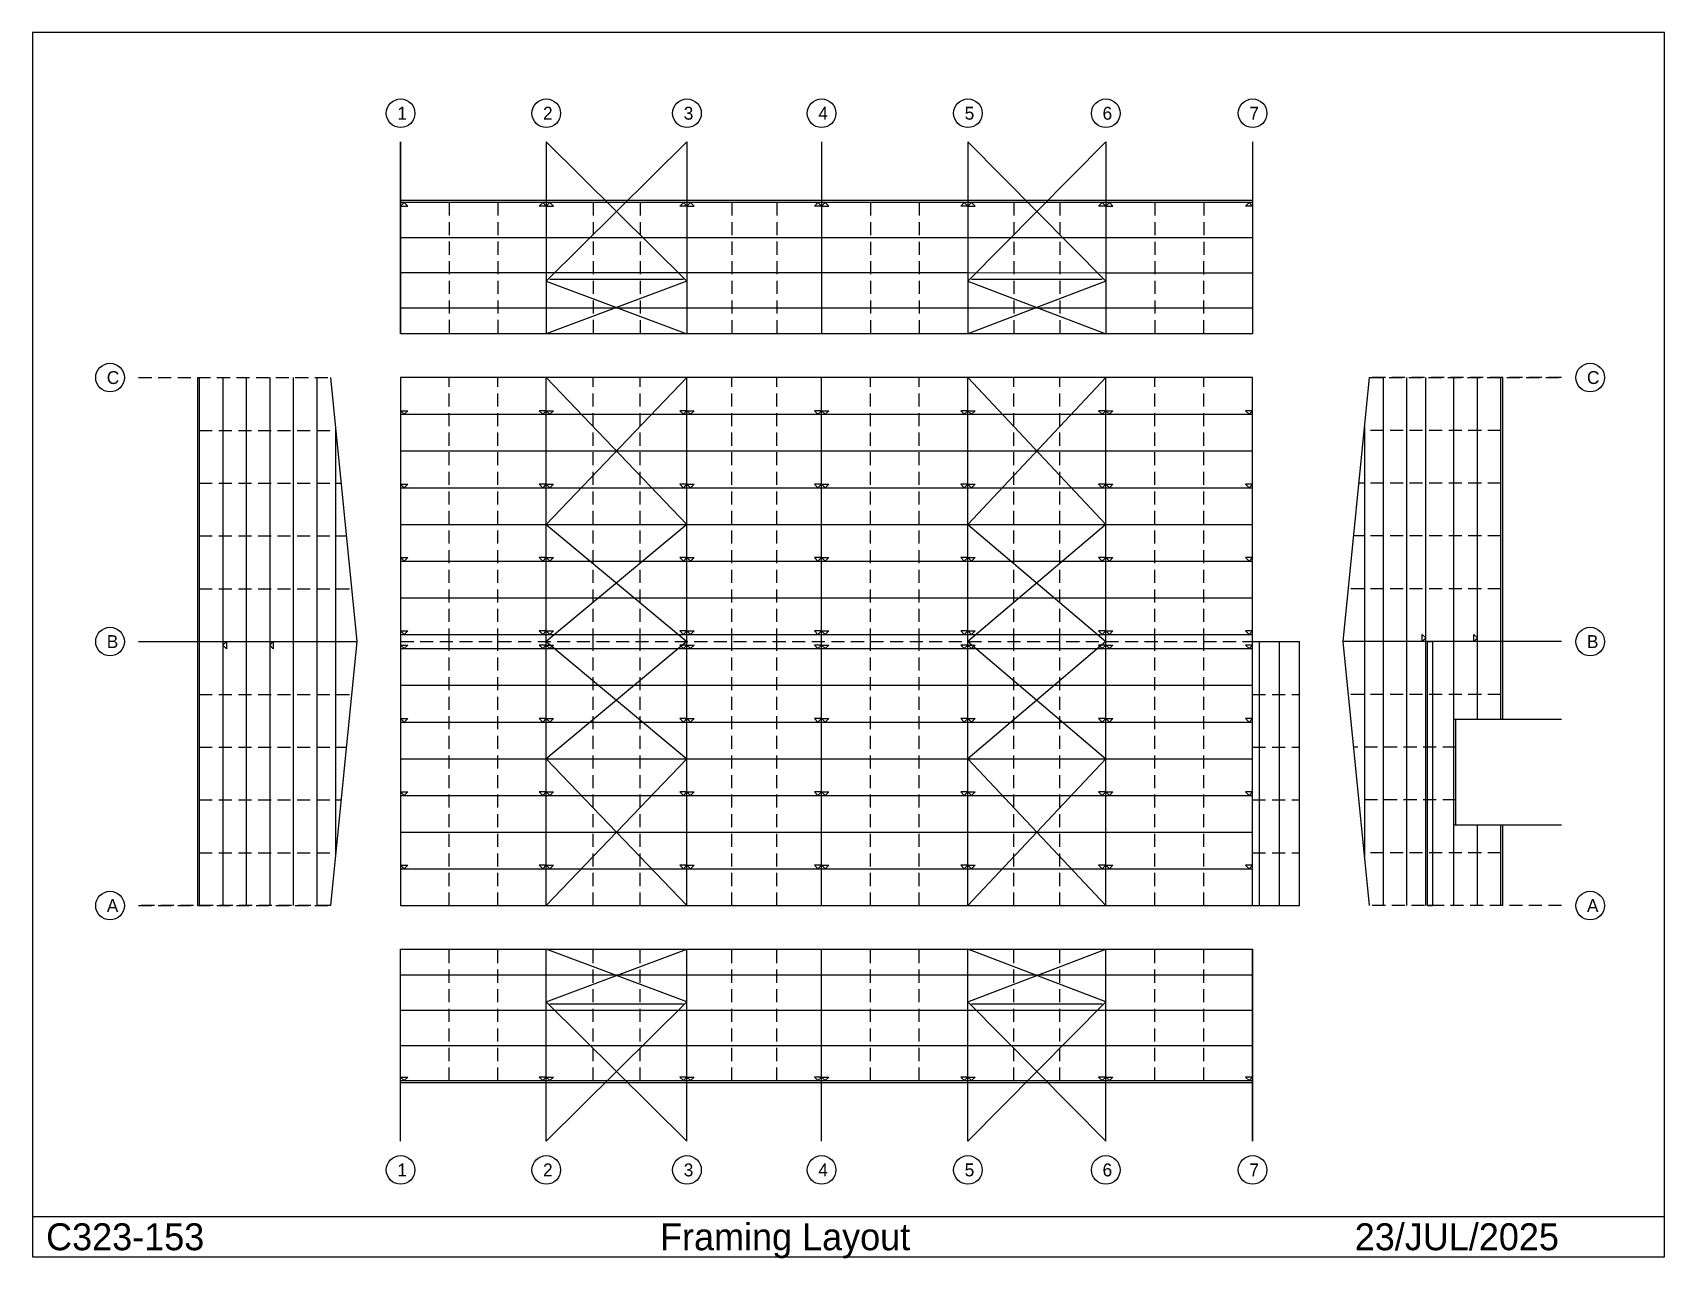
# Model space of a CAD drawing. Extents: x -1306 to 4483, y -1251 to 3096.
import ezdxf

# ---------------------------------------------------------------- set-up
doc = ezdxf.new("R2010")
doc.units = 0
doc.linetypes.add('CONTIN', pattern=[0])
doc.linetypes.add('DASHED', pattern=[69.46, 46.31, -23.15])
doc.layers.get('0').update_dxf_attribs({"linetype": 'CONTIN'})
for name, color, linetype in [('1', 7, 'CONTIN'), ('29', 3, 'DASHED'), ('5', 5, 'DASHED'), ('8', 5, 'DASHED')]:
    doc.layers.add(name, color=color, linetype=linetype)

msp = doc.modelspace()

# ---------------------------------------------------------------- linework, layer by layer
for p, q in [((4483.242, 3095.6), (-1305.505, 3095.6)), ((-1305.505, 3095.6), (-1305.505, -1245.96)), ((4483.242, -1245.96), (4483.242, 3095.6)), ((0, 1742.304), (0, 1742.304)), ((0, 1742.304), (516.667, 1742.304)), ((516.667, 1742.304), (1015.833, 1742.304)), ((1015.833, 1742.304), (1493.333, 1742.304)), ((1493.333, 1742.304), (2012.5, 1742.304)), ((2012.5, 1742.304), (2501.667, 1742.304)), ((2501.667, 1742.304), (3022.5, 1742.304)), ((3022.5, 1742.304), (3022.5, 1742.304)), ((0, 1612.107), (0, 1612.107)), ((0, 1612.107), (516.667, 1612.107)), ((516.667, 1612.107), (1015.833, 1612.107)), ((1015.833, 1612.107), (1493.333, 1612.107)), ((1493.333, 1612.107), (2012.5, 1612.107)), ((2012.5, 1612.107), (2501.667, 1612.107)), ((2501.667, 1612.107), (3022.5, 1612.107)), ((3022.5, 1612.107), (3022.5, 1612.107)), ((0, 1481.911), (0, 1481.911)), ((0, 1481.911), (516.667, 1481.911)), ((516.667, 1481.911), (1015.833, 1481.911)), ((1015.833, 1481.911), (1493.333, 1481.911)), ((1493.333, 1481.911), (2012.5, 1481.911)), ((2012.5, 1481.911), (2501.667, 1481.911)), ((2501.667, 1481.911), (3022.5, 1481.911)), ((3022.5, 1481.911), (3022.5, 1481.911)), ((0, 1351.715), (0, 1351.715)), ((0, 1351.715), (516.667, 1351.715)), ((516.667, 1351.715), (1015.833, 1351.715)), ((1015.833, 1351.715), (1493.333, 1351.715)), ((1493.333, 1351.715), (2012.5, 1351.715)), ((2012.5, 1351.715), (2501.667, 1351.715)), ((2501.667, 1351.715), (3022.5, 1351.715)), ((3022.5, 1351.715), (3022.5, 1351.715)), ((0, 1221.519), (0, 1221.519)), ((0, 1221.519), (516.667, 1221.519)), ((516.667, 1221.519), (1015.833, 1221.519)), ((1015.833, 1221.519), (1493.333, 1221.519)), ((1493.333, 1221.519), (2012.5, 1221.519)), ((2012.5, 1221.519), (2501.667, 1221.519)), ((2501.667, 1221.519), (3022.5, 1221.519)), ((3022.5, 1221.519), (3022.5, 1221.519)), ((0, 1091.322), (0, 1091.322)), ((0, 1091.322), (516.667, 1091.322)), ((516.667, 1091.322), (1015.833, 1091.322)), ((1015.833, 1091.322), (1493.333, 1091.322)), ((1493.333, 1091.322), (2012.5, 1091.322)), ((2012.5, 1091.322), (2501.667, 1091.322)), ((2501.667, 1091.322), (3022.5, 1091.322)), ((3022.5, 1091.322), (3022.5, 1091.322)), ((0, 961.126), (0, 961.126)), ((0, 961.126), (516.667, 961.126)), ((516.667, 961.126), (1015.833, 961.126)), ((1015.833, 961.126), (1493.333, 961.126)), ((1493.333, 961.126), (2012.5, 961.126)), ((2012.5, 961.126), (2501.667, 961.126)), ((2501.667, 961.126), (3022.5, 961.126)), ((3022.5, 961.126), (3022.5, 961.126)), ((0, 911.374), (0, 911.374)), ((0, 911.374), (516.667, 911.374)), ((516.667, 911.374), (1015.833, 911.374)), ((1015.833, 911.374), (1493.333, 911.374)), ((1493.333, 911.374), (2012.5, 911.374)), ((2012.5, 911.374), (2501.667, 911.374)), ((2501.667, 911.374), (3022.5, 911.374)), ((3022.5, 911.374), (3022.5, 911.374)), ((0, 781.178), (0, 781.178)), ((0, 781.178), (516.667, 781.178)), ((516.667, 781.178), (1015.833, 781.178)), ((1015.833, 781.178), (1493.333, 781.178)), ((1493.333, 781.178), (2012.5, 781.178)), ((2012.5, 781.178), (2501.667, 781.178)), ((2501.667, 781.178), (3022.5, 781.178)), ((3022.5, 781.178), (3022.5, 781.178)), ((0, 650.981), (0, 650.981)), ((0, 650.981), (516.667, 650.981)), ((516.667, 650.981), (1015.833, 650.981)), ((1015.833, 650.981), (1493.333, 650.981)), ((1493.333, 650.981), (2012.5, 650.981)), ((2012.5, 650.981), (2501.667, 650.981)), ((2501.667, 650.981), (3022.5, 650.981)), ((3022.5, 650.981), (3022.5, 650.981)), ((0, 520.785), (0, 520.785)), ((0, 520.785), (516.667, 520.785)), ((516.667, 520.785), (1015.833, 520.785)), ((1015.833, 520.785), (1493.333, 520.785)), ((1493.333, 520.785), (2012.5, 520.785)), ((2012.5, 520.785), (2501.667, 520.785)), ((2501.667, 520.785), (3022.5, 520.785)), ((3022.5, 520.785), (3022.5, 520.785)), ((0, 390.589), (0, 390.589)), ((0, 390.589), (516.667, 390.589)), ((516.667, 390.589), (1015.833, 390.589)), ((1015.833, 390.589), (1493.333, 390.589)), ((1493.333, 390.589), (2012.5, 390.589)), ((2012.5, 390.589), (2501.667, 390.589)), ((2501.667, 390.589), (3022.5, 390.589)), ((3022.5, 390.589), (3022.5, 390.589)), ((0, 260.393), (0, 260.393)), ((0, 260.393), (516.667, 260.393)), ((516.667, 260.393), (1015.833, 260.393)), ((1015.833, 260.393), (1493.333, 260.393)), ((1493.333, 260.393), (2012.5, 260.393)), ((2012.5, 260.393), (2501.667, 260.393)), ((2501.667, 260.393), (3022.5, 260.393)), ((3022.5, 260.393), (3022.5, 260.393)), ((0, 130.196), (0, 130.196)), ((0, 130.196), (516.667, 130.196)), ((516.667, 130.196), (1015.833, 130.196)), ((1015.833, 130.196), (1493.333, 130.196)), ((1493.333, 130.196), (2012.5, 130.196)), ((2012.5, 130.196), (2501.667, 130.196)), ((2501.667, 130.196), (3022.5, 130.196)), ((3022.5, 130.196), (3022.5, 130.196)), ((-1305.505, -1102.689), (4483.242, -1102.689)), ((-1305.505, -1245.96), (4483.242, -1245.96))]:
    msp.add_line(p, q)
at = {"layer": '1'}
for p, q in [((-0.045, 2027.591), (0, 2708.424)), ((0, 2708.424), (-0.045, 2027.591)), ((516.667, 2708.39), (516.622, 2027.557)), ((1015.833, 2708.357), (516.634, 2214.224)), ((516.667, 2708.39), (1015.801, 2214.191)), ((1015.833, 2708.357), (1015.789, 2027.524)), ((1493.333, 2708.326), (1493.289, 2027.493)), ((2012.5, 2708.292), (2012.455, 2027.458)), ((2501.667, 2708.259), (2012.467, 2214.125)), ((2012.5, 2708.292), (2501.634, 2214.093)), ((2501.667, 2708.259), (2501.622, 2027.426)), ((3022.5, 2708.225), (3022.455, 2027.392)), ((3022.5, 2708.225), (3022.455, 2027.392)), ((12.686, 2493.424), (-0.015, 2480.724)), ((3022.486, 2499.892), (-0.014, 2500.091)), ((516.653, 2493.39), (-0.014, 2493.424)), ((12.686, 2493.424), (25.385, 2480.723)), ((503.953, 2493.391), (491.252, 2480.692)), ((503.953, 2493.391), (516.652, 2480.69)), ((529.353, 2493.389), (516.652, 2480.69)), ((1015.819, 2493.357), (516.653, 2493.39)), ((529.353, 2493.389), (542.052, 2480.688)), ((1003.119, 2493.358), (990.419, 2480.659)), ((1003.119, 2493.358), (1015.819, 2480.657)), ((1493.319, 2493.326), (1015.819, 2493.357)), ((1028.519, 2493.356), (1015.819, 2480.657)), ((1028.519, 2493.356), (1041.219, 2480.656)), ((1480.619, 2493.327), (1467.918, 2480.627)), ((1480.619, 2493.327), (1493.318, 2480.626)), ((1506.019, 2493.325), (1493.318, 2480.626)), ((2012.486, 2493.292), (1493.319, 2493.326)), ((1506.019, 2493.325), (1518.718, 2480.624)), ((1999.786, 2493.292), (1987.085, 2480.593)), ((1999.786, 2493.292), (2012.485, 2480.592)), ((2025.186, 2493.291), (2012.485, 2480.592)), ((2501.653, 2493.26), (2012.486, 2493.292)), ((2025.186, 2493.291), (2037.885, 2480.59)), ((2488.953, 2493.26), (2476.252, 2480.561)), ((2488.953, 2493.26), (2501.652, 2480.559)), ((2514.353, 2493.259), (2501.652, 2480.559)), ((3022.486, 2493.225), (2501.653, 2493.26)), ((2514.353, 2493.259), (2527.052, 2480.558)), ((3009.786, 2493.226), (2997.085, 2480.527)), ((3009.786, 2493.226), (3022.485, 2480.525)), ((-0.015, 2480.724), (25.385, 2480.723)), ((516.652, 2480.69), (491.252, 2480.692)), ((516.652, 2480.69), (542.052, 2480.688)), ((1015.819, 2480.657), (990.419, 2480.659)), ((1015.819, 2480.657), (1041.219, 2480.656)), ((1493.318, 2480.626), (1467.918, 2480.627)), ((1493.318, 2480.626), (1518.718, 2480.624)), ((2012.485, 2480.592), (1987.085, 2480.593)), ((2012.485, 2480.592), (2037.885, 2480.59)), ((2501.652, 2480.559), (2476.252, 2480.561)), ((2501.652, 2480.559), (2527.052, 2480.558)), ((3022.485, 2480.525), (2997.085, 2480.527)), ((516.644, 2368.39), (-0.022, 2368.424)), ((1015.811, 2368.357), (516.644, 2368.39)), ((1493.311, 2368.326), (1015.811, 2368.357)), ((2012.478, 2368.292), (1493.311, 2368.326)), ((2501.644, 2368.259), (2012.478, 2368.292)), ((3022.478, 2368.225), (2501.644, 2368.259)), ((516.636, 2243.39), (-0.03, 2243.424)), ((1015.801, 2214.191), (516.622, 2027.557)), ((516.634, 2214.224), (1015.789, 2027.524)), ((1015.803, 2243.357), (516.636, 2243.39)), ((1003.101, 2220.542), (529.335, 2220.573)), ((1493.303, 2243.326), (1015.803, 2243.357)), ((2012.469, 2243.292), (1493.303, 2243.326)), ((2501.634, 2214.093), (2012.455, 2027.458)), ((2012.467, 2214.125), (2501.622, 2027.426)), ((2501.636, 2243.259), (2012.469, 2243.292)), ((2488.935, 2220.444), (2025.168, 2220.474)), ((3022.469, 2243.225), (2501.636, 2243.259)), ((516.628, 2118.39), (-0.039, 2118.424)), ((1015.795, 2118.357), (516.628, 2118.39)), ((1493.294, 2118.326), (1015.795, 2118.357)), ((2012.461, 2118.292), (1493.294, 2118.326)), ((2501.628, 2118.259), (2012.461, 2118.292)), ((3022.461, 2118.225), (2501.628, 2118.259)), ((3022.455, 2027.392), (-0.045, 2027.591)), ((-721.017, 1872.5), (-721.017, 0)), ((-714.35, 1872.5), (-714.35, 936.25)), ((-631.017, 1872.5), (-631.017, 936.25)), ((-547.683, 1872.5), (-547.683, 936.25)), ((-464.35, 1872.5), (-464.35, 936.25)), ((-381.017, 1872.5), (-381.017, 936.25)), ((-297.683, 1872.5), (-297.683, 936.25)), ((-248.517, 1872.5), (-154.892, 936.25)), ((0, 1872.5), (0, 0)), ((3022.5, 1872.5), (0, 1872.5)), ((516.667, 0), (516.667, 1872.5)), ((516.667, 1872.5), (1015.833, 1351.715)), ((1015.833, 1872.5), (516.667, 1351.715)), ((1015.833, 0), (1015.833, 1872.5)), ((1493.333, 0), (1493.333, 1872.5)), ((2012.5, 0), (2012.5, 1872.5)), ((2012.5, 1872.5), (2501.667, 1351.715)), ((2501.667, 1872.5), (2012.5, 1351.715)), ((2501.667, 0), (2501.667, 1872.5)), ((3022.5, 0), (3022.5, 1872.5)), ((3344.058, 936.25), (3437.683, 1872.5)), ((3486.85, 936.25), (3486.85, 1872.5)), ((3570.184, 936.25), (3570.183, 1872.5)), ((3636.85, 936.25), (3636.85, 1872.5)), ((3736.85, 936.25), (3736.85, 1872.5)), ((3820.183, 936.25), (3820.183, 1872.5)), ((3903.517, 936.25), (3903.517, 1872.5)), ((3910.183, 659.833), (3910.183, 1872.5)), ((12.7, 1742.304), (0, 1755.004)), ((0, 1755.004), (25.4, 1755.004)), ((12.7, 1742.304), (25.4, 1755.004)), ((503.967, 1742.304), (491.267, 1755.004)), ((516.667, 1755.004), (491.267, 1755.004)), ((503.967, 1742.304), (516.667, 1755.004)), ((529.367, 1742.304), (516.667, 1755.004)), ((516.667, 1755.004), (542.067, 1755.004)), ((529.367, 1742.304), (542.067, 1755.004)), ((1003.133, 1742.304), (990.433, 1755.004)), ((1015.833, 1755.004), (990.433, 1755.004)), ((1003.133, 1742.304), (1015.833, 1755.004)), ((1028.533, 1742.304), (1015.833, 1755.004)), ((1015.833, 1755.004), (1041.233, 1755.004)), ((1028.533, 1742.304), (1041.233, 1755.004)), ((1480.633, 1742.304), (1467.933, 1755.004)), ((1493.333, 1755.004), (1467.933, 1755.004)), ((1480.633, 1742.304), (1493.333, 1755.004)), ((1506.033, 1742.304), (1493.333, 1755.004)), ((1493.333, 1755.004), (1518.733, 1755.004)), ((1506.033, 1742.304), (1518.733, 1755.004)), ((1999.8, 1742.304), (1987.1, 1755.004)), ((2012.5, 1755.004), (1987.1, 1755.004)), ((1999.8, 1742.304), (2012.5, 1755.004)), ((2025.2, 1742.304), (2012.5, 1755.004)), ((2012.5, 1755.004), (2037.9, 1755.004)), ((2025.2, 1742.304), (2037.9, 1755.004)), ((2488.967, 1742.304), (2476.267, 1755.004)), ((2501.667, 1755.004), (2476.267, 1755.004)), ((2488.967, 1742.304), (2501.667, 1755.004)), ((2514.367, 1742.304), (2501.667, 1755.004)), ((2501.667, 1755.004), (2527.067, 1755.004)), ((2514.367, 1742.304), (2527.067, 1755.004)), ((3009.801, 1742.304), (2997.101, 1755.004)), ((3022.5, 1755.004), (2997.101, 1755.004)), ((3009.801, 1742.304), (3022.5, 1755.004)), ((-231.017, 1697.501), (-231.017, 936.25)), ((3420.183, 936.25), (3420.183, 1697.501)), ((12.7, 1481.911), (0, 1494.611)), ((0, 1494.611), (25.4, 1494.611)), ((12.7, 1481.911), (25.4, 1494.611)), ((503.967, 1481.911), (491.267, 1494.611)), ((516.667, 1494.611), (491.267, 1494.611)), ((503.967, 1481.911), (516.667, 1494.611)), ((529.367, 1481.911), (516.667, 1494.611)), ((516.667, 1494.611), (542.067, 1494.611)), ((529.367, 1481.911), (542.067, 1494.611)), ((1003.133, 1481.911), (990.433, 1494.611)), ((1015.833, 1494.611), (990.433, 1494.611)), ((1003.133, 1481.911), (1015.833, 1494.611)), ((1028.533, 1481.911), (1015.833, 1494.611)), ((1015.833, 1494.611), (1041.233, 1494.611)), ((1028.533, 1481.911), (1041.233, 1494.611)), ((1480.633, 1481.911), (1467.933, 1494.611)), ((1493.333, 1494.611), (1467.933, 1494.611)), ((1480.633, 1481.911), (1493.333, 1494.611)), ((1506.033, 1481.911), (1493.333, 1494.611)), ((1493.333, 1494.611), (1518.733, 1494.611)), ((1506.033, 1481.911), (1518.733, 1494.611)), ((1999.8, 1481.911), (1987.1, 1494.611)), ((2012.5, 1494.611), (1987.1, 1494.611)), ((1999.8, 1481.911), (2012.5, 1494.611)), ((2025.2, 1481.911), (2012.5, 1494.611)), ((2012.5, 1494.611), (2037.9, 1494.611)), ((2025.2, 1481.911), (2037.9, 1494.611)), ((2488.967, 1481.911), (2476.267, 1494.611)), ((2501.667, 1494.611), (2476.267, 1494.611)), ((2488.967, 1481.911), (2501.667, 1494.611)), ((2514.367, 1481.911), (2501.667, 1494.611)), ((2501.667, 1494.611), (2527.067, 1494.611)), ((2514.367, 1481.911), (2527.067, 1494.611)), ((3009.8, 1481.911), (2997.1, 1494.611)), ((3022.5, 1494.611), (2997.1, 1494.611)), ((3009.8, 1481.911), (3022.5, 1494.611)), ((516.667, 1351.715), (1015.833, 936.25)), ((1015.833, 1351.715), (516.667, 936.25)), ((2012.5, 1351.715), (2501.667, 936.25)), ((2501.667, 1351.715), (2012.5, 936.25)), ((12.7, 1221.519), (0, 1234.219)), ((0, 1234.219), (25.4, 1234.219)), ((12.7, 1221.519), (25.4, 1234.219)), ((503.967, 1221.519), (491.267, 1234.219)), ((516.667, 1234.219), (491.267, 1234.219)), ((503.967, 1221.519), (516.667, 1234.219)), ((529.367, 1221.519), (516.667, 1234.219)), ((516.667, 1234.219), (542.067, 1234.219)), ((529.367, 1221.519), (542.067, 1234.219)), ((1003.133, 1221.519), (990.433, 1234.219)), ((1015.833, 1234.219), (990.433, 1234.219)), ((1003.133, 1221.519), (1015.833, 1234.219)), ((1028.533, 1221.519), (1015.833, 1234.219)), ((1015.833, 1234.219), (1041.233, 1234.219)), ((1028.533, 1221.519), (1041.233, 1234.219)), ((1480.633, 1221.519), (1467.933, 1234.219)), ((1493.333, 1234.219), (1467.933, 1234.219)), ((1480.633, 1221.519), (1493.333, 1234.219)), ((1506.033, 1221.519), (1493.333, 1234.219)), ((1493.333, 1234.219), (1518.733, 1234.219)), ((1506.033, 1221.519), (1518.733, 1234.219)), ((1999.8, 1221.519), (1987.1, 1234.219)), ((2012.5, 1234.219), (1987.1, 1234.219)), ((1999.8, 1221.519), (2012.5, 1234.219)), ((2025.2, 1221.519), (2012.5, 1234.219)), ((2012.5, 1234.219), (2037.9, 1234.219)), ((2025.2, 1221.519), (2037.9, 1234.219)), ((2488.967, 1221.519), (2476.267, 1234.219)), ((2501.667, 1234.219), (2476.267, 1234.219)), ((2488.967, 1221.519), (2501.667, 1234.219)), ((2514.367, 1221.519), (2501.667, 1234.219)), ((2501.667, 1234.219), (2527.067, 1234.219)), ((2514.367, 1221.519), (2527.067, 1234.219)), ((3009.8, 1221.519), (2997.1, 1234.219)), ((3022.5, 1234.219), (2997.1, 1234.219)), ((3009.8, 1221.519), (3022.5, 1234.219)), ((-929.35, 936.25), (-154.892, 936.25)), ((-714.35, 936.25), (-714.35, 0)), ((-631.017, 923.55), (-618.317, 936.25)), ((-631.017, 936.25), (-631.017, 0)), ((-618.317, 936.25), (-618.317, 910.85)), ((-547.683, 936.25), (-547.683, 0)), ((-464.35, 923.55), (-451.65, 936.25)), ((-464.35, 936.25), (-464.35, 0)), ((-451.65, 936.25), (-451.65, 910.85)), ((-381.017, 936.25), (-381.017, 0)), ((-297.683, 936.25), (-297.683, 0)), ((-154.892, 936.25), (-248.517, 0)), ((-231.017, 936.25), (-231.017, 174.999)), ((12.7, 961.126), (0, 973.826)), ((0, 973.826), (25.4, 973.826)), ((12.7, 961.126), (25.4, 973.826)), ((503.967, 961.126), (491.267, 973.826)), ((516.667, 973.826), (491.267, 973.826)), ((503.967, 961.126), (516.667, 973.826)), ((529.367, 961.126), (516.667, 973.826)), ((516.667, 973.826), (542.067, 973.826)), ((516.667, 936.25), (1015.833, 520.785)), ((1015.833, 936.25), (516.667, 520.785)), ((529.367, 961.126), (542.067, 973.826)), ((1003.133, 961.126), (990.433, 973.826)), ((1015.833, 973.826), (990.433, 973.826)), ((1003.133, 961.126), (1015.833, 973.826)), ((1028.533, 961.126), (1015.833, 973.826)), ((1015.833, 973.826), (1041.233, 973.826)), ((1028.533, 961.126), (1041.233, 973.826)), ((1480.633, 961.126), (1467.933, 973.826)), ((1493.333, 973.826), (1467.933, 973.826)), ((1480.633, 961.126), (1493.333, 973.826)), ((1506.033, 961.126), (1493.333, 973.826)), ((1493.333, 973.826), (1518.733, 973.826)), ((1506.033, 961.126), (1518.733, 973.826)), ((1999.8, 961.126), (1987.1, 973.826)), ((2012.5, 973.826), (1987.1, 973.826)), ((1999.8, 961.126), (2012.5, 973.826)), ((2025.2, 961.126), (2012.5, 973.826)), ((2012.5, 973.826), (2037.9, 973.826)), ((2012.5, 936.25), (2501.667, 520.785)), ((2501.667, 936.25), (2012.5, 520.785)), ((2025.2, 961.126), (2037.9, 973.826)), ((2488.967, 961.126), (2476.267, 973.826)), ((2501.667, 973.826), (2476.267, 973.826)), ((2488.967, 961.126), (2501.667, 973.826)), ((2514.367, 961.126), (2501.667, 973.826)), ((2501.667, 973.826), (2527.067, 973.826)), ((2514.367, 961.126), (2527.067, 973.826)), ((3009.8, 961.126), (2997.1, 973.826)), ((3022.5, 973.826), (2997.1, 973.826)), ((3009.8, 961.126), (3022.5, 973.826)), ((3022.5, 936.25), (3189.167, 936.25)), ((3047.5, 0), (3047.5, 936.25)), ((3118.333, 0), (3118.333, 936.25)), ((3189.167, 0), (3189.167, 936.25)), ((3437.684, 0), (3344.058, 936.25)), ((4118.517, 936.25), (3344.058, 936.25)), ((3420.183, 174.999), (3420.183, 936.25)), ((3486.85, 0), (3486.85, 936.25)), ((3570.184, 0), (3570.184, 936.25)), ((3636.85, 948.95), (3624.15, 961.65)), ((3624.15, 936.25), (3624.15, 961.65)), ((3636.85, 948.95), (3624.15, 936.25)), ((3636.85, 0), (3636.85, 936.25)), ((3643.517, 0), (3643.517, 936.25)), ((3643.517, 936.25), (3660.101, 936.25)), ((3660.101, 936.25), (3643.517, 936.25)), ((3660.101, 936.25), (3660.101, 0)), ((3736.85, 0), (3736.85, 936.25)), ((3820.183, 948.95), (3807.483, 961.65)), ((3807.483, 936.25), (3807.483, 961.65)), ((3820.183, 948.95), (3807.483, 936.25)), ((3820.183, 659.833), (3820.183, 936.25)), ((3903.517, 659.833), (3903.517, 936.25)), ((-631.017, 923.55), (-618.317, 910.85)), ((-464.35, 923.55), (-451.65, 910.85)), ((12.7, 911.374), (0, 924.074)), ((0, 924.074), (25.4, 924.074)), ((12.7, 911.374), (25.4, 924.074)), ((503.967, 911.374), (491.267, 924.074)), ((516.667, 924.074), (491.267, 924.074)), ((503.967, 911.374), (516.667, 924.074)), ((529.367, 911.374), (516.667, 924.074)), ((516.667, 924.074), (542.067, 924.074)), ((529.367, 911.374), (542.067, 924.074)), ((1003.133, 911.374), (990.433, 924.074)), ((1015.833, 924.074), (990.433, 924.074)), ((1003.133, 911.374), (1015.833, 924.074)), ((1028.533, 911.374), (1015.833, 924.074)), ((1015.833, 924.074), (1041.233, 924.074)), ((1028.533, 911.374), (1041.233, 924.074)), ((1480.633, 911.374), (1467.933, 924.074)), ((1493.333, 924.074), (1467.933, 924.074)), ((1480.633, 911.374), (1493.333, 924.074)), ((1506.033, 911.374), (1493.333, 924.074)), ((1493.333, 924.074), (1518.733, 924.074)), ((1506.033, 911.374), (1518.733, 924.074)), ((1999.8, 911.374), (1987.1, 924.074)), ((2012.5, 924.074), (1987.1, 924.074)), ((1999.8, 911.374), (2012.5, 924.074)), ((2025.2, 911.374), (2012.5, 924.074)), ((2012.5, 924.074), (2037.9, 924.074)), ((2025.2, 911.374), (2037.9, 924.074)), ((2488.967, 911.374), (2476.267, 924.074)), ((2501.667, 924.074), (2476.267, 924.074)), ((2488.967, 911.374), (2501.667, 924.074)), ((2514.367, 911.374), (2501.667, 924.074)), ((2501.667, 924.074), (2527.067, 924.074)), ((2514.367, 911.374), (2527.067, 924.074)), ((3009.8, 911.374), (2997.1, 924.074)), ((3022.5, 924.074), (2997.1, 924.074)), ((3009.8, 911.374), (3022.5, 924.074)), ((12.7, 650.981), (0, 663.681)), ((0, 663.681), (25.4, 663.681)), ((12.7, 650.981), (25.4, 663.681)), ((503.967, 650.981), (491.267, 663.681)), ((516.667, 663.681), (491.267, 663.681)), ((503.967, 650.981), (516.667, 663.681)), ((529.367, 650.981), (516.667, 663.681)), ((516.667, 663.681), (542.067, 663.681)), ((529.367, 650.981), (542.067, 663.681)), ((1003.133, 650.981), (990.433, 663.681)), ((1015.833, 663.681), (990.433, 663.681)), ((1003.133, 650.981), (1015.833, 663.681)), ((1028.533, 650.981), (1015.833, 663.681)), ((1015.833, 663.681), (1041.233, 663.681)), ((1028.533, 650.981), (1041.233, 663.681)), ((1480.633, 650.981), (1467.933, 663.681)), ((1493.333, 663.681), (1467.933, 663.681)), ((1480.633, 650.981), (1493.333, 663.681)), ((1506.033, 650.981), (1493.333, 663.681)), ((1493.333, 663.681), (1518.733, 663.681)), ((1506.033, 650.981), (1518.733, 663.681)), ((1999.8, 650.981), (1987.1, 663.681)), ((2012.5, 663.681), (1987.1, 663.681)), ((1999.8, 650.981), (2012.5, 663.681)), ((2025.2, 650.981), (2012.5, 663.681)), ((2012.5, 663.681), (2037.9, 663.681)), ((2025.2, 650.981), (2037.9, 663.681)), ((2488.967, 650.981), (2476.267, 663.681)), ((2501.667, 663.681), (2476.267, 663.681)), ((2488.967, 650.981), (2501.667, 663.681)), ((2514.367, 650.981), (2501.667, 663.681)), ((2501.667, 663.681), (2527.067, 663.681)), ((2514.367, 650.981), (2527.067, 663.681)), ((3009.8, 650.981), (2997.1, 663.681)), ((3022.5, 663.681), (2997.1, 663.681)), ((3009.8, 650.981), (3022.5, 663.681)), ((4118.517, 659.833), (3736.85, 659.833)), ((3743.517, 284.833), (3743.517, 659.833)), ((516.667, 520.785), (1015.833, 0)), ((1015.833, 520.785), (516.667, 0)), ((2012.5, 520.785), (2501.667, 0)), ((2501.667, 520.785), (2012.5, 0)), ((12.7, 390.589), (0, 403.289)), ((0, 403.289), (25.4, 403.289)), ((12.7, 390.589), (25.4, 403.289)), ((503.967, 390.589), (491.267, 403.289)), ((516.667, 403.289), (491.267, 403.289)), ((503.967, 390.589), (516.667, 403.289)), ((529.367, 390.589), (516.667, 403.289)), ((516.667, 403.289), (542.067, 403.289)), ((529.367, 390.589), (542.067, 403.289)), ((1003.133, 390.589), (990.433, 403.289)), ((1015.833, 403.289), (990.433, 403.289)), ((1003.133, 390.589), (1015.833, 403.289)), ((1028.533, 390.589), (1015.833, 403.289)), ((1015.833, 403.289), (1041.233, 403.289)), ((1028.533, 390.589), (1041.233, 403.289)), ((1480.633, 390.589), (1467.933, 403.289)), ((1493.333, 403.289), (1467.933, 403.289)), ((1480.633, 390.589), (1493.333, 403.289)), ((1506.033, 390.589), (1493.333, 403.289)), ((1493.333, 403.289), (1518.733, 403.289)), ((1506.033, 390.589), (1518.733, 403.289)), ((1999.8, 390.589), (1987.1, 403.289)), ((2012.5, 403.289), (1987.1, 403.289)), ((1999.8, 390.589), (2012.5, 403.289)), ((2025.2, 390.589), (2012.5, 403.289)), ((2012.5, 403.289), (2037.9, 403.289)), ((2025.2, 390.589), (2037.9, 403.289)), ((2488.967, 390.589), (2476.267, 403.289)), ((2501.667, 403.289), (2476.267, 403.289)), ((2488.967, 390.589), (2501.667, 403.289)), ((2514.367, 390.589), (2501.667, 403.289)), ((2501.667, 403.289), (2527.067, 403.289)), ((2514.367, 390.589), (2527.067, 403.289)), ((3009.8, 390.589), (2997.1, 403.289)), ((3022.5, 403.289), (2997.1, 403.289)), ((3009.8, 390.589), (3022.5, 403.289)), ((4118.517, 284.833), (3736.85, 284.833)), ((3820.183, 0), (3820.183, 284.833)), ((3903.517, 0), (3903.517, 284.833)), ((3910.183, 0), (3910.183, 284.833)), ((12.701, 130.196), (0.001, 142.896)), ((0.001, 142.896), (25.401, 142.896)), ((12.701, 130.196), (25.401, 142.896)), ((503.967, 130.196), (491.267, 142.896)), ((516.667, 142.896), (491.267, 142.896)), ((503.967, 130.196), (516.667, 142.896)), ((529.367, 130.196), (516.667, 142.896)), ((516.667, 142.896), (542.067, 142.896)), ((529.367, 130.196), (542.067, 142.896)), ((1003.133, 130.196), (990.433, 142.896)), ((1015.833, 142.896), (990.433, 142.896)), ((1003.133, 130.196), (1015.833, 142.896)), ((1028.533, 130.196), (1015.833, 142.896)), ((1015.833, 142.896), (1041.233, 142.896)), ((1028.533, 130.196), (1041.233, 142.896)), ((1480.633, 130.196), (1467.933, 142.896)), ((1493.333, 142.896), (1467.933, 142.896)), ((1480.633, 130.196), (1493.333, 142.896)), ((1506.033, 130.196), (1493.333, 142.896)), ((1493.333, 142.896), (1518.733, 142.896)), ((1506.033, 130.196), (1518.733, 142.896)), ((1999.8, 130.196), (1987.1, 142.896)), ((2012.5, 142.896), (1987.1, 142.896)), ((1999.8, 130.196), (2012.5, 142.896)), ((2025.2, 130.196), (2012.5, 142.896)), ((2012.5, 142.896), (2037.9, 142.896)), ((2025.2, 130.196), (2037.9, 142.896)), ((2488.967, 130.196), (2476.267, 142.896)), ((2501.667, 142.896), (2476.267, 142.896)), ((2488.967, 130.196), (2501.667, 142.896)), ((2514.367, 130.196), (2501.667, 142.896)), ((2501.667, 142.896), (2527.067, 142.896)), ((2514.367, 130.196), (2527.067, 142.896)), ((3009.8, 130.196), (2997.1, 142.896)), ((3022.5, 142.896), (2997.1, 142.896)), ((3009.8, 130.196), (3022.5, 142.896)), ((0, 0), (3022.5, 0)), ((3022.5, 0), (3189.167, 0)), ((3643.517, 0), (3660.101, 0)), ((3660.101, 0), (3643.517, 0)), ((0, -835.725), (0, -154.892)), ((0, -154.892), (3022.5, -154.892)), ((0, -835.725), (0, -154.892)), ((516.667, -835.725), (516.667, -154.892)), ((516.667, -341.558), (1015.833, -154.892)), ((1015.833, -341.558), (516.667, -154.892)), ((1015.833, -835.725), (1015.833, -154.892)), ((1493.333, -835.725), (1493.333, -154.892)), ((2012.5, -835.725), (2012.5, -154.892)), ((2012.5, -341.558), (2501.667, -154.892)), ((2501.667, -341.558), (2012.5, -154.892)), ((2501.667, -835.725), (2501.667, -154.892)), ((3022.5, -154.892), (3022.5, -835.725)), ((3022.5, -835.725), (3022.5, -154.892)), ((0, -245.725), (516.667, -245.725)), ((516.667, -245.725), (1015.833, -245.725)), ((1015.833, -245.725), (1493.333, -245.725)), ((1493.333, -245.725), (2012.5, -245.725)), ((2012.5, -245.725), (2501.667, -245.725)), ((2501.667, -245.725), (3022.5, -245.725)), ((516.667, -835.725), (1015.833, -341.558)), ((1015.833, -835.725), (516.667, -341.558)), ((2012.5, -835.725), (2501.667, -341.558)), ((2501.667, -835.725), (2012.5, -341.558)), ((0, -370.725), (516.667, -370.725)), ((516.667, -370.725), (1015.833, -370.725)), ((529.367, -347.908), (1003.133, -347.908)), ((1015.833, -370.725), (1493.333, -370.725)), ((1493.333, -370.725), (2012.5, -370.725)), ((2012.5, -370.725), (2501.667, -370.725)), ((2025.2, -347.908), (2488.967, -347.908)), ((2501.667, -370.725), (3022.5, -370.725)), ((0, -495.725), (516.667, -495.725)), ((516.667, -495.725), (1015.833, -495.725)), ((1015.833, -495.725), (1493.333, -495.725)), ((1493.333, -495.725), (2012.5, -495.725)), ((2012.5, -495.725), (2501.667, -495.725)), ((2501.667, -495.725), (3022.5, -495.725)), ((12.7, -620.725), (0, -608.025)), ((0, -608.025), (25.4, -608.025)), ((0, -620.725), (516.667, -620.725)), ((0, -627.392), (3022.5, -627.392)), ((12.7, -620.725), (25.4, -608.025)), ((503.967, -620.725), (491.267, -608.025)), ((516.667, -608.025), (491.267, -608.025)), ((503.967, -620.725), (516.667, -608.025)), ((529.367, -620.725), (516.667, -608.025)), ((516.667, -608.025), (542.067, -608.025)), ((516.667, -620.725), (1015.833, -620.725)), ((529.367, -620.725), (542.067, -608.025)), ((1003.133, -620.725), (990.433, -608.025)), ((1015.833, -608.025), (990.433, -608.025)), ((1003.133, -620.725), (1015.833, -608.025)), ((1028.533, -620.725), (1015.833, -608.025)), ((1015.833, -608.025), (1041.233, -608.025)), ((1015.833, -620.725), (1493.333, -620.725)), ((1028.533, -620.725), (1041.233, -608.025)), ((1480.633, -620.725), (1467.933, -608.025)), ((1493.333, -608.025), (1467.933, -608.025)), ((1480.633, -620.725), (1493.333, -608.025)), ((1506.033, -620.725), (1493.333, -608.025)), ((1493.333, -608.025), (1518.733, -608.025)), ((1493.333, -620.725), (2012.5, -620.725)), ((1506.033, -620.725), (1518.733, -608.025)), ((1999.8, -620.725), (1987.1, -608.025)), ((2012.5, -608.025), (1987.1, -608.025)), ((1999.8, -620.725), (2012.5, -608.025)), ((2025.2, -620.725), (2012.5, -608.025)), ((2012.5, -608.025), (2037.9, -608.025)), ((2012.5, -620.725), (2501.667, -620.725)), ((2025.2, -620.725), (2037.9, -608.025)), ((2488.967, -620.725), (2476.267, -608.025)), ((2501.667, -608.025), (2476.267, -608.025)), ((2488.967, -620.725), (2501.667, -608.025)), ((2514.367, -620.725), (2501.667, -608.025)), ((2501.667, -608.025), (2527.067, -608.025)), ((2501.667, -620.725), (3022.5, -620.725)), ((2514.367, -620.725), (2527.067, -608.025)), ((3009.8, -620.725), (2997.1, -608.025)), ((3022.5, -608.025), (2997.1, -608.025)), ((3009.8, -620.725), (3022.5, -608.025))]:
    msp.add_line(p, q, dxfattribs=at)
for centre in [(0, 2809.825), (516.667, 2809.825), (1015.833, 2809.825), (1493.333, 2809.825), (2012.5, 2809.825), (2501.667, 2809.825), (3022.5, 2809.825), (-1030.95, 1872.5), (4220.117, 1872.5), (-1030.95, 936.25), (4220.117, 936.25), (-1030.95, 0), (4220.117, 0), (0, -937.325), (516.667, -937.325), (1015.833, -937.325), (1493.333, -937.325), (2012.5, -937.325), (2501.667, -937.325), (3022.5, -937.325)]:
    msp.add_circle(centre, 50.8, dxfattribs=at)
at = {"layer": '29'}
for p, q in [((-929.35, 1872.5), (-248.517, 1872.5)), ((3437.683, 1872.5), (4118.517, 1872.5)), ((-248.517, 0), (-929.35, 0)), ((4118.517, 0), (3437.684, 0))]:
    msp.add_line(p, q, dxfattribs=at)
at = {"layer": '5'}
for p, q in [((-929.35, 1872.5), (-248.517, 1872.5)), ((4118.517, 1872.5), (3437.683, 1872.5)), ((0, 936.25), (3022.5, 936.25)), ((-929.35, 0), (-248.517, 0)), ((4118.517, 0), (3437.684, 0))]:
    msp.add_line(p, q, dxfattribs=at)
at = {"layer": '8'}
for p, q in [((172.208, 2493.413), (172.177, 2027.58)), ((344.431, 2493.402), (344.4, 2027.568)), ((683.042, 2493.379), (683.011, 2027.546)), ((849.43, 2493.368), (849.4, 2027.535)), ((1174.986, 2493.347), (1174.955, 2027.513)), ((1334.153, 2493.336), (1334.122, 2027.503)), ((1666.375, 2493.314), (1666.344, 2027.481)), ((1839.43, 2493.303), (1839.4, 2027.47)), ((2175.542, 2493.281), (2175.511, 2027.448)), ((2338.597, 2493.27), (2338.566, 2027.437)), ((2675.264, 2493.248), (2675.233, 2027.415)), ((2848.875, 2493.236), (2848.844, 2027.403)), ((172.222, 936.25), (172.222, 1872.5)), ((344.444, 936.25), (344.444, 1872.5)), ((683.056, 936.25), (683.056, 1872.5)), ((849.444, 936.25), (849.444, 1872.5)), ((1175, 936.25), (1175, 1872.5)), ((1334.167, 936.25), (1334.167, 1872.5)), ((1666.389, 936.25), (1666.389, 1872.5)), ((1839.444, 936.25), (1839.444, 1872.5)), ((2175.556, 936.25), (2175.556, 1872.5)), ((2338.611, 936.25), (2338.611, 1872.5)), ((2675.278, 936.25), (2675.278, 1872.5)), ((2848.889, 936.25), (2848.889, 1872.5)), ((-714.35, 1685.25), (-229.792, 1685.25)), ((3903.517, 1685.25), (3418.958, 1685.25)), ((-714.35, 1498), (-211.067, 1498)), ((3903.517, 1498), (3400.233, 1498)), ((-714.35, 1310.75), (-192.342, 1310.75)), ((3903.517, 1310.75), (3381.508, 1310.75)), ((-714.35, 1123.5), (-173.617, 1123.5)), ((3903.517, 1123.5), (3362.783, 1123.5)), ((172.222, 0), (172.222, 936.25)), ((344.444, 0), (344.444, 936.25)), ((683.056, 0), (683.056, 936.25)), ((849.444, 0), (849.444, 936.25)), ((1175, 0), (1175, 936.25)), ((1334.167, 0), (1334.167, 936.25)), ((1666.389, 0), (1666.389, 936.25)), ((1839.444, 0), (1839.444, 936.25)), ((2175.556, 0), (2175.556, 936.25)), ((2338.611, 0), (2338.611, 936.25)), ((2675.278, 0), (2675.278, 936.25)), ((2848.889, 0), (2848.889, 936.25)), ((-714.35, 749), (-173.617, 749)), ((3022.5, 749), (3189.167, 749)), ((3903.517, 749), (3362.783, 749)), ((-714.35, 561.75), (-192.342, 561.75)), ((3022.5, 561.75), (3189.167, 561.75)), ((3743.517, 561.75), (3381.508, 561.75)), ((-714.35, 374.5), (-211.067, 374.5)), ((3022.5, 374.5), (3189.167, 374.5)), ((3743.517, 374.5), (3400.233, 374.5)), ((-714.35, 187.25), (-229.792, 187.25)), ((3022.5, 187.25), (3189.167, 187.25)), ((3903.517, 187.25), (3418.958, 187.25)), ((172.222, -620.725), (172.222, -154.892)), ((344.444, -620.725), (344.444, -154.892)), ((683.056, -620.725), (683.056, -154.892)), ((849.444, -620.725), (849.444, -154.892)), ((1175, -620.725), (1175, -154.892)), ((1334.167, -620.725), (1334.167, -154.892)), ((1666.389, -620.725), (1666.389, -154.892)), ((1839.444, -620.725), (1839.444, -154.892)), ((2175.556, -620.725), (2175.556, -154.892)), ((2338.611, -620.725), (2338.611, -154.892)), ((2675.278, -620.725), (2675.278, -154.892)), ((2848.889, -620.725), (2848.889, -154.892))]:
    msp.add_line(p, q, dxfattribs=at)

# ---------------------------------------------------------------- texts
for s, p in [('C323-153', (-1257.748, -1222.082)), ('Framing Layout', (920.268, -1222.082)), ('23/JUL/2025', (3384.827, -1222.082))]:
    msp.add_text(s, height=95.514).set_placement(p)
at = {"layer": '1'}
for s, p in [('1', (-11.43, 2786.965)), ('2', (505.237, 2786.965)), ('3', (1004.404, 2786.965)), ('4', (1481.903, 2786.965)), ('5', (2001.07, 2786.965)), ('6', (2490.237, 2786.965)), ('7', (3011.07, 2786.965)), ('C', (-1042.38, 1849.64)), ('C', (4208.687, 1849.64)), ('B', (-1042.38, 913.39)), ('B', (4208.687, 913.39)), ('A', (-1042.38, -22.86)), ('A', (4208.687, -22.86)), ('1', (-11.43, -960.185)), ('2', (505.237, -960.185)), ('3', (1004.403, -960.185)), ('4', (1481.903, -960.185)), ('5', (2001.07, -960.185)), ('6', (2490.237, -960.185)), ('7', (3011.07, -960.185))]:
    msp.add_text(s, height=45.72, dxfattribs=at).set_placement(p)

doc.saveas('drawing.dxf')
